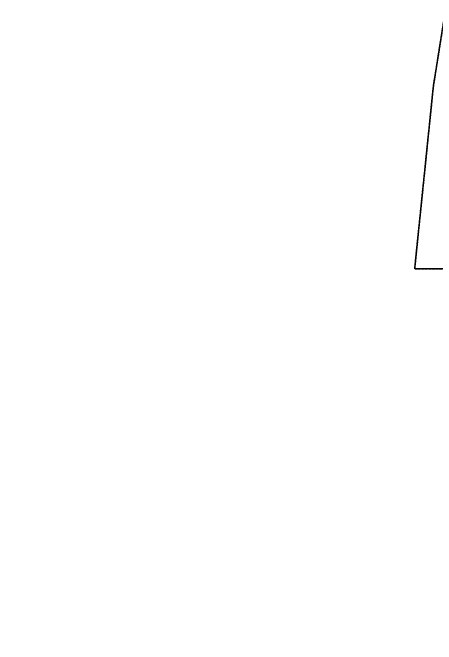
# Model space of a CAD drawing. Header units: millimetres. Extents: x -176651 to 424033, y -469666 to 486614.
# Drawn here: x 118326 to 148381, y 1493 to 46284 of the extents above; entities that cross this region are included whole.
import ezdxf

# ---------------------------------------------------------------- set-up
doc = ezdxf.new("R2010")
doc.units = ezdxf.units.MM
doc.linetypes.add('Site boundary$0$DASHDOT', pattern=[25.4, 12.7, -6.35, 0, -6.35])
doc.layers.add('ad-Plot Boundary', color=6, linetype='Continuous', true_color=0xff00ff)
doc.layers.add('Site boundary$0$ad-Site Boundary', color=1, linetype='Site boundary$0$DASHDOT', lineweight=35, true_color=0xff0000)

# ---------------------------------------------------------------- blocks, each defined once
blk = doc.blocks.new('Site boundary')
at = {"layer": 'Site boundary$0$ad-Site Boundary', "ltscale": 1.5}
blk.add_lwpolyline([(20081, 95597), (40505, 92787), (60922, 89781), (85284, 86292), (101404, 84186), (113351, 82444), (129249, 80319), (143419, 78323), (149320, 77286), (152952, 75663), (149412, 48881), (148166, 41049), (146842, 28125), (159656, 28125), (171661, 25445), (189620, 21708), (205453, 18161), (228276, 13342), (246130, 9481), (252990, 8151), (266913, 5191), (284265, 1493)], dxfattribs=at)
blk = doc.blocks.new('zw$A88E')
at = {"layer": 'ad-Plot Boundary', "ltscale": 5}
blk.add_lwpolyline([(-218432, -419409), (-160084, -419409), (-160084, -448884), (-177957, -444906), (-195916, -441169), (-207921, -438489), (-220734, -438489), (-219411, -425564)], close=True, dxfattribs=at)

msp = doc.modelspace()

# ---------------------------------------------------------------- block references
msp.add_blockref('Site boundary', (0, 0))
at = {"layer": 'ad-Plot Boundary', "ltscale": 5}
msp.add_blockref('zw$A88E', (367577, 466614), dxfattribs=at)

doc.saveas('drawing.dxf')
